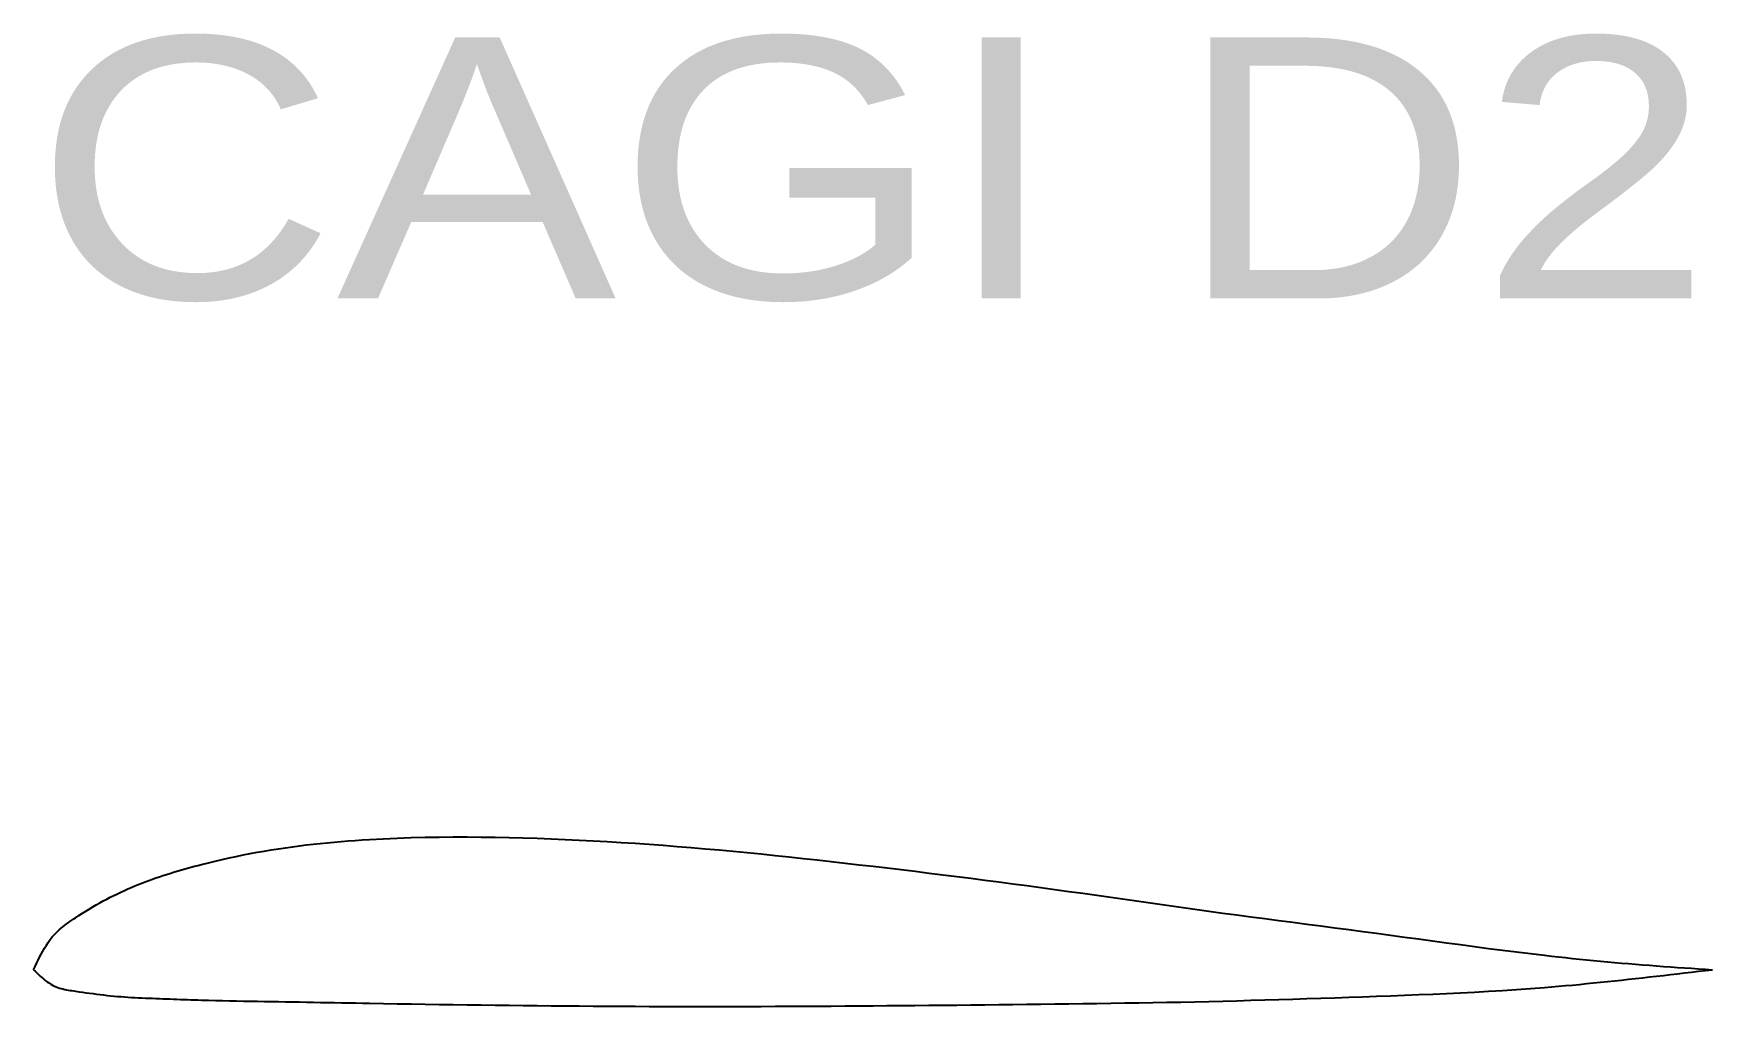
# Model space of a CAD drawing. Extents: x 0.1 to 20.1, y 0.1 to 11.7.
import ezdxf
from ezdxf.enums import TextEntityAlignment as Align

# ---------------------------------------------------------------- set-up
doc = ezdxf.new("R2010")
doc.units = 0
doc.layers.get('0').update_dxf_attribs({"linetype": 'CONTINUOUS'})

msp = doc.modelspace()

# ---------------------------------------------------------------- linework, layer by layer
at = {"color": 3, "linetype": 'CONTINUOUS'}
msp.add_lwpolyline([(0.101, 0.5161), (0.1186, 0.5538), (0.1363, 0.5914), (0.1543, 0.6288), (0.1727, 0.6659), (0.1917, 0.7025), (0.2113, 0.7385), (0.2318, 0.7738), (0.2532, 0.8083), (0.2757, 0.8419), (0.2994, 0.8745), (0.3244, 0.9059), (0.351, 0.9361), (0.3693, 0.9551), (0.3882, 0.9736), (0.4077, 0.9916), (0.4277, 1.0091), (0.4483, 1.0261), (0.4692, 1.0427), (0.4906, 1.059), (0.5122, 1.0749), (0.5341, 1.0906), (0.5563, 1.106), (0.5786, 1.1211), (0.601, 1.1361), (0.6415, 1.1627), (0.6821, 1.1887), (0.723, 1.2143), (0.7641, 1.2394), (0.8053, 1.264), (0.8468, 1.2882), (0.8885, 1.3118), (0.9305, 1.3349), (0.9727, 1.3575), (1.0152, 1.3795), (1.058, 1.4011), (1.101, 1.4221), (1.1416, 1.4413), (1.1824, 1.46), (1.2234, 1.4783), (1.2646, 1.4962), (1.3061, 1.5136), (1.3477, 1.5306), (1.3896, 1.5472), (1.4316, 1.5634), (1.4737, 1.5791), (1.516, 1.5945), (1.5585, 1.6095), (1.601, 1.6241), (1.6422, 1.6378), (1.6835, 1.6513), (1.7249, 1.6644), (1.7664, 1.6772), (1.808, 1.6897), (1.8496, 1.7019), (1.8914, 1.7138), (1.9332, 1.7255), (1.975, 1.737), (2.017, 1.7482), (2.059, 1.7593), (2.101, 1.7701), (2.1835, 1.7908), (2.2661, 1.8107), (2.3489, 1.83), (2.4319, 1.8485), (2.5151, 1.8663), (2.5984, 1.8833), (2.6818, 1.8997), (2.7654, 1.9152), (2.8491, 1.9301), (2.933, 1.9442), (3.0169, 1.9575), (3.101, 1.9701), (3.1839, 1.9817), (3.267, 1.9927), (3.3501, 2.0029), (3.4333, 2.0125), (3.5166, 2.0214), (3.5999, 2.0297), (3.6833, 2.0375), (3.7668, 2.0446), (3.8503, 2.0512), (3.9338, 2.0573), (4.0174, 2.0629), (4.101, 2.0681), (4.2675, 2.077), (4.434, 2.0843), (4.6006, 2.09), (4.7673, 2.0942), (4.934, 2.0969), (5.1007, 2.0983), (5.2674, 2.0984), (5.4342, 2.0973), (5.6009, 2.095), (5.7676, 2.0917), (5.9343, 2.0873), (6.101, 2.0821), (6.2679, 2.076), (6.4348, 2.069), (6.6017, 2.0613), (6.7685, 2.0528), (6.9352, 2.0434), (7.1019, 2.0334), (7.2686, 2.0226), (7.4352, 2.011), (7.6017, 1.9988), (7.7682, 1.9859), (7.9346, 1.9723), (8.101, 1.9581), (8.2679, 1.9432), (8.4348, 1.9277), (8.6016, 1.9116), (8.7684, 1.8951), (8.9351, 1.878), (9.1017, 1.8605), (9.2684, 1.8426), (9.435, 1.8243), (9.6015, 1.8056), (9.768, 1.7867), (9.9345, 1.7675), (10.101, 1.7481), (10.2679, 1.7284), (10.4347, 1.7086), (10.6015, 1.6885), (10.7682, 1.6682), (10.9349, 1.6477), (11.1016, 1.6269), (11.2683, 1.6058), (11.4349, 1.5845), (11.6015, 1.5629), (11.7681, 1.5409), (11.9346, 1.5187), (12.101, 1.4961), (12.2677, 1.4731), (12.4345, 1.4499), (12.6011, 1.4264), (12.7678, 1.4028), (12.9344, 1.379), (13.101, 1.3552), (13.2676, 1.3313), (13.4343, 1.3076), (13.6009, 1.2839), (13.7676, 1.2604), (13.9343, 1.2371), (14.101, 1.2141), (14.2676, 1.1914), (14.4342, 1.1691), (14.6008, 1.1469), (14.7675, 1.125), (14.9342, 1.1031), (15.1009, 1.0814), (15.2676, 1.0597), (15.4343, 1.038), (15.601, 1.0162), (15.7677, 0.9944), (15.9344, 0.9723), (16.101, 0.9501), (16.2676, 0.9276), (16.4342, 0.905), (16.6007, 0.8823), (16.7673, 0.8595), (16.9338, 0.8369), (17.1004, 0.8144), (17.2671, 0.7922), (17.4337, 0.7704), (17.6004, 0.7489), (17.7672, 0.728), (17.9341, 0.7077), (18.101, 0.6881), (18.1842, 0.6786), (18.2675, 0.6693), (18.3507, 0.6602), (18.434, 0.6513), (18.5173, 0.6426), (18.6006, 0.6342), (18.684, 0.6259), (18.7673, 0.6179), (18.8507, 0.6101), (18.9341, 0.6025), (19.0176, 0.5952), (19.101, 0.5881), (19.1843, 0.5812), (19.2676, 0.5746), (19.3509, 0.5682), (19.4342, 0.562), (19.5175, 0.5559), (19.6008, 0.5499), (19.6842, 0.5441), (19.7675, 0.5384), (19.8509, 0.5327), (19.9343, 0.5272), (20.0176, 0.5216), (20.101, 0.5161)], dxfattribs=at)
at = {"color": 1, "linetype": 'CONTINUOUS'}
msp.add_lwpolyline([(0.101, 0.5161), (0.1205, 0.497), (0.14, 0.478), (0.1596, 0.4592), (0.1794, 0.4408), (0.1994, 0.4229), (0.2198, 0.4055), (0.2404, 0.3888), (0.2615, 0.373), (0.283, 0.3581), (0.3051, 0.3442), (0.3277, 0.3315), (0.351, 0.3201), (0.3703, 0.3118), (0.3901, 0.3044), (0.4102, 0.2978), (0.4306, 0.2919), (0.4514, 0.2865), (0.4723, 0.2817), (0.4935, 0.2774), (0.5149, 0.2735), (0.5363, 0.2698), (0.5579, 0.2665), (0.5794, 0.2632), (0.601, 0.2601), (0.6432, 0.254), (0.6851, 0.248), (0.727, 0.2421), (0.7687, 0.2364), (0.8104, 0.2308), (0.8519, 0.2253), (0.8934, 0.2201), (0.9349, 0.2151), (0.9764, 0.2104), (1.0179, 0.206), (1.0594, 0.2019), (1.101, 0.1981), (1.1424, 0.1947), (1.1839, 0.1916), (1.2255, 0.1889), (1.2671, 0.1864), (1.3087, 0.1841), (1.3504, 0.182), (1.3922, 0.1801), (1.4339, 0.1784), (1.4757, 0.1767), (1.5175, 0.1752), (1.5592, 0.1736), (1.601, 0.1721), (1.6427, 0.1706), (1.6844, 0.169), (1.7261, 0.1674), (1.7678, 0.1659), (1.8095, 0.1643), (1.8511, 0.1627), (1.8928, 0.1612), (1.9344, 0.1597), (1.9761, 0.1582), (2.0177, 0.1568), (2.0594, 0.1554), (2.101, 0.1541), (2.1843, 0.1516), (2.2676, 0.1494), (2.3509, 0.1474), (2.4342, 0.1455), (2.5175, 0.1438), (2.6009, 0.1422), (2.6842, 0.1408), (2.7676, 0.1394), (2.8509, 0.1381), (2.9343, 0.1367), (3.0177, 0.1354), (3.101, 0.1341), (3.1844, 0.1327), (3.2677, 0.1313), (3.351, 0.1298), (3.4344, 0.1284), (3.5177, 0.1268), (3.601, 0.1253), (3.6844, 0.1238), (3.7677, 0.1222), (3.851, 0.1207), (3.9344, 0.1191), (4.0177, 0.1176), (4.101, 0.1161), (4.2677, 0.1132), (4.4343, 0.1103), (4.601, 0.1076), (4.7676, 0.105), (4.9343, 0.1024), (5.101, 0.1), (5.2676, 0.0977), (5.4343, 0.0956), (5.601, 0.0935), (5.7677, 0.0916), (5.9343, 0.0898), (6.101, 0.0881), (6.2677, 0.0865), (6.4343, 0.0851), (6.601, 0.0838), (6.7677, 0.0827), (6.9343, 0.0816), (7.101, 0.0807), (7.2677, 0.08), (7.4343, 0.0793), (7.601, 0.0788), (7.7677, 0.0784), (7.9343, 0.0782), (8.101, 0.0781), (8.2677, 0.0781), (8.4343, 0.0783), (8.601, 0.0786), (8.7677, 0.079), (8.9344, 0.0795), (9.101, 0.0801), (9.2677, 0.0809), (9.4344, 0.0817), (9.601, 0.0827), (9.7677, 0.0837), (9.9343, 0.0849), (10.101, 0.0861), (10.2677, 0.0874), (10.4343, 0.0888), (10.601, 0.0903), (10.7677, 0.0918), (10.9343, 0.0934), (11.101, 0.0951), (11.2677, 0.0968), (11.4343, 0.0985), (11.601, 0.1004), (11.7677, 0.1022), (11.9343, 0.1041), (12.101, 0.1061), (12.2677, 0.1081), (12.4344, 0.1101), (12.6011, 0.1122), (12.7677, 0.1144), (12.9344, 0.1168), (13.1011, 0.1192), (13.2678, 0.1218), (13.4344, 0.1246), (13.6011, 0.1277), (13.7677, 0.1309), (13.9344, 0.1344), (14.101, 0.1381), (14.2677, 0.1421), (14.4344, 0.1464), (14.601, 0.1509), (14.7677, 0.1557), (14.9344, 0.1607), (15.101, 0.1659), (15.2677, 0.1713), (15.4344, 0.1768), (15.601, 0.1824), (15.7677, 0.1882), (15.9343, 0.1941), (16.101, 0.2001), (16.2678, 0.2062), (16.4347, 0.2124), (16.6015, 0.2189), (16.7683, 0.2257), (16.935, 0.233), (17.1018, 0.2408), (17.2685, 0.2493), (17.4351, 0.2584), (17.6017, 0.2684), (17.7682, 0.2793), (17.9347, 0.2911), (18.101, 0.3041), (18.1844, 0.311), (18.2679, 0.3183), (18.3513, 0.3257), (18.4346, 0.3335), (18.518, 0.3414), (18.6013, 0.3496), (18.6846, 0.358), (18.7679, 0.3665), (18.8512, 0.3752), (18.9345, 0.3841), (19.0178, 0.393), (19.101, 0.4021), (19.1844, 0.4113), (19.2677, 0.4205), (19.3511, 0.4299), (19.4345, 0.4393), (19.5178, 0.4488), (19.6011, 0.4583), (19.6844, 0.4678), (19.7678, 0.4775), (19.8511, 0.4871), (19.9344, 0.4967), (20.0177, 0.5064), (20.101, 0.5161)], dxfattribs=at)

# ---------------------------------------------------------------- texts
at = {"color": 7}
msp.add_text('CAGI D2', height=3.1111, dxfattribs=at).set_placement((0.101, 8.5161), (20.101, 8.5161), align=Align.FIT)

doc.saveas('drawing.dxf')
